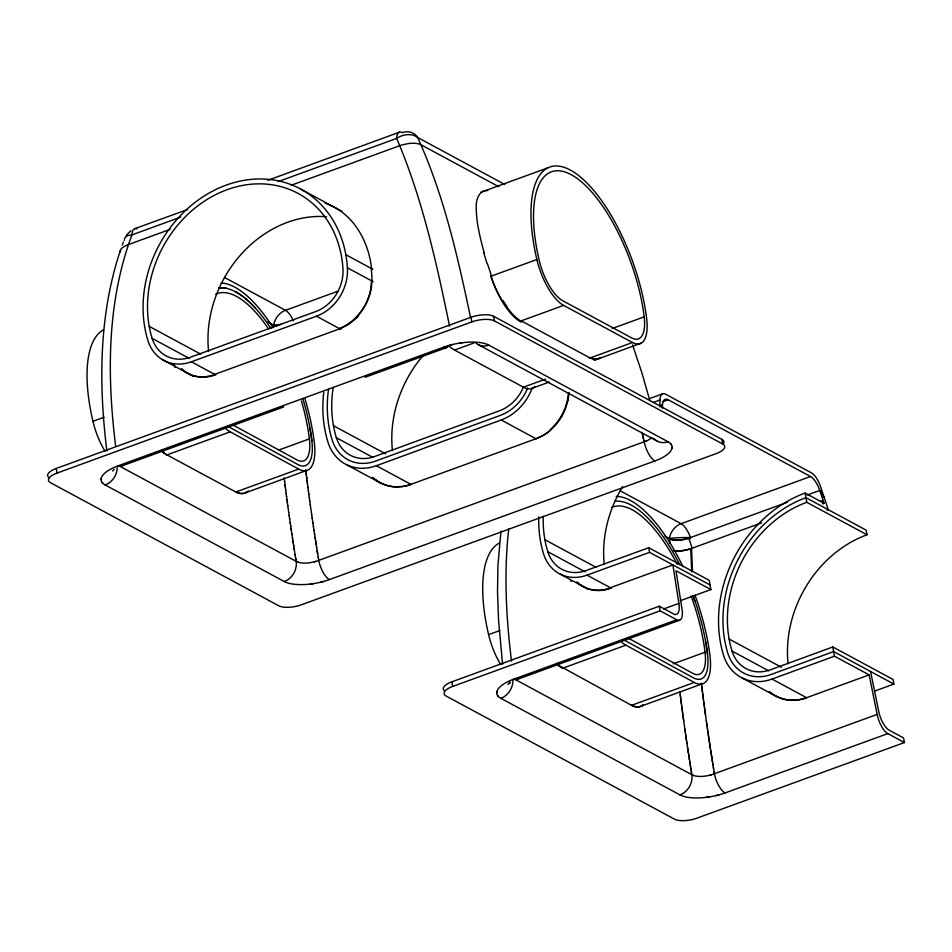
<?xml version="1.0" encoding="UTF-8"?>
<svg xmlns="http://www.w3.org/2000/svg" width="952" height="952" viewBox="0 0 952 952"><rect width="100%" height="100%" fill="white"/><g stroke="black" fill="none" stroke-linecap="round" stroke-linejoin="round"><path stroke-width="1.43" d="M101.091 479.594L101.209 478.404M672.1 447.19L671.969 448.297M659.831 406.861L659.962 399.995A16.838 6.604 70 0 1 665.662 394.235L811.342 472.787A16.838 6.604 70 0 1 820.553 486.591L828.288 509.725M662.402 408.313L662.437 405.6A16.838 6.604 70 0 1 668.137 399.745L810.521 476.524A16.838 6.604 70 0 1 819.779 490.447L824.099 503.299L805.094 493.053A121.332 101.924 -61.9 0 0 723.579 655.333A48.421 40.674 -61.9 0 0 772.036 679.062L806.594 697.697L869.14 674.897L877.137 714.417A16.838 6.604 70 0 0 887.823 733.611L904.4 742.56L903.567 737.943L889.311 730.255A16.838 6.604 70 0 1 878.636 711.096L870.556 671.493M569.034 392.629L567.928 400.661M508.737 528.931C503.751 572.878 506.095 617.324 511.522 661.116M500.978 531.204L497.944 565.143L497.515 591.93L498.539 620.061L502.537 664.139M669.565 543.39L670.315 538.963A16.113 5.986 -10.2 0 0 673.98 539.832L676.075 539.998A15.446 5.736 -10.2 0 0 688.724 538.154L690.414 537.594A16.838 6.604 70 0 0 681.144 523.671L620.121 490.768M170.241 229.325L128.52 244.533A17.053 6.331 -10.2 0 0 125.89 245.616L123.843 246.711A15.446 5.736 -10.2 0 0 122.034 248.02L120.975 249.174A15.077 5.605 -10.2 0 0 120.357 250.531L120.499 251.792M496.873 691.747L496.754 692.937M120.368 250.483C98.794 314.826 98.591 384.275 106.874 450.962M122.332 244.89L123.403 241.975M565.238 409.467L561.656 416.786M509.272 683.5L509.974 681.953M556.337 424.306L550.673 430.054A48.326 41.793 -67.3 0 1 543.318 435.278M126.188 235.489L130.805 230.705M112.657 471.026L114.24 469.265M358.499 315.981L356.107 318.432M507.928 684.405L509.903 682.608M599.367 358.107L598.32 358.833A43.268 15.744 65.3 0 1 590.002 357.702M247.306 491.648L247.211 491.72A48.338 20.159 74.3 0 1 243.652 493.445L240.082 493.541A48.314 20.087 73.8 0 1 235.81 491.97M642.969 704.992L642.874 705.075A48.338 20.159 74.3 0 1 639.316 706.801L635.746 706.884A48.314 20.087 73.8 0 1 631.473 705.313L558.455 665.293M509.13 683.429L509.808 682.941M543.33 435.314L536.262 438.67L410.931 484.354A48.314 41.769 -67.3 0 1 402.815 486.436L395.437 486.829A48.35 41.912 -69.1 0 1 387.369 485.615L379.872 482.664L373.374 478.309M646.836 440.752L645.777 441.192M399.471 132.185L267.81 180.309M323.751 392.272A121.332 101.924 -61.9 0 0 327.904 441.99A48.421 40.674 -61.9 0 0 376.361 465.718L501.204 419.987A48.421 40.674 -61.9 0 0 532.43 387.5M874.412 691.164L893.88 684.072L893.047 679.454L832.798 646.967L770.37 669.827A38.318 32.19 -61.9 0 1 732.028 651.049A111.217 93.427 -61.9 0 1 806.76 502.287L805.094 493.053M772.036 679.062L834.452 656.202L869.14 674.897M180.701 217.115L131.935 234.894A16.838 8.068 21 0 0 124.426 240.356M278.234 181.57L396.663 138.409A16.838 12.59 -24.6 0 1 417.678 137.493L504.822 184.486M291.264 185.224L399.769 145.68A17.053 6.331 -10.2 0 1 402.684 144.74L408.575 143.55A15.077 5.605 -10.2 0 1 411.776 143.276L414.453 143.288A15.446 5.736 -10.2 0 1 417.154 143.562L419.189 144.026A17.053 6.331 -10.2 0 1 420.962 144.752L498.836 186.747M480.962 192.221L547.733 167.885M338.043 291.169L285.481 310.328A16.838 14.173 -61.7 0 0 273.664 325.167L274.64 325.62A16.113 5.986 -10.2 0 0 276.532 326.179M347.409 267.798A116.275 97.842 -61.7 0 0 226.231 185.093A116.275 97.842 -61.7 0 0 147.905 340.507A43.364 36.497 -61.7 0 0 191.376 361.796L316.469 316.207A43.364 36.497 -61.7 0 0 347.409 267.798L373.136 281.661M214.7 374.374L339.793 328.785M104.982 451.165A43.364 17.017 70 0 1 92.939 421.308L104.066 417.262M490.97 276.247L536.868 259.515A116.275 45.625 70 0 1 570.343 170.051A116.275 45.625 70 0 1 646.658 318.706A43.364 17.017 70 0 1 632.449 342.518L589.336 358.238M49.099 477.749A16.838 6.259 -10.2 0 1 56.204 468.467L471.026 317.278A16.838 6.259 -10.2 0 1 493.6 316.29L721.866 439.372A16.838 6.259 -10.2 0 1 723.687 443.227M57.037 473.084L471.859 321.895A16.838 6.259 -10.2 0 1 494.421 320.907L722.699 443.989A16.838 6.259 -10.2 0 1 716.154 453.616L301.32 604.806A16.838 6.259 -10.2 0 1 278.757 605.793L50.48 482.712A16.838 6.259 -10.2 0 1 57.037 473.084L56.204 468.467M443.763 347.123A33.653 12.495 -10.2 0 1 478.059 342.351L480.546 342.649A33.641 12.495 -10.2 0 1 485.187 343.66L487.043 344.303A33.689 12.507 -10.2 0 1 488.876 345.148L667.983 441.716A33.665 12.507 -10.2 0 1 666.602 455.02L664.805 456.246A33.641 12.495 -10.2 0 1 660.271 458.721L657.844 459.804A33.689 12.507 -10.2 0 1 654.893 460.958L329.416 579.578A33.653 12.495 -10.2 0 1 295.12 584.35L292.633 584.052A33.641 12.495 -10.2 0 1 287.992 583.04L286.135 582.398A33.689 12.507 -10.2 0 1 284.303 581.553L105.196 484.973A33.653 12.495 -10.2 0 1 106.576 471.68L108.373 470.455A33.641 12.495 -10.2 0 1 112.907 467.979L115.335 466.897A33.689 12.507 -10.2 0 1 118.286 465.742L443.763 347.123A16.838 6.604 70 0 0 448.559 345.79M120.987 466.266L283.732 406.944M365.104 377.289L446.476 347.635M520.506 321.122L563.62 305.402L632.449 342.518M162.78 451.95L166.969 454.889L230.229 431.827L298.619 469.11A48.421 18.85 70.1 0 0 314.315 442.585A121.332 47.231 70.1 0 0 304.938 398.745M449.142 346.1A48.421 19.004 70 0 0 454.568 350.074L473.87 343.041M278.984 449.963L309.376 438.884A111.217 43.292 70.1 0 0 301.415 400.887M612.184 328.523L644.171 316.861A111.217 43.637 70 0 0 571.176 174.668A111.217 43.637 70 0 0 539.165 260.241A38.318 15.03 70 0 0 562.787 300.784L631.628 337.9A38.318 15.03 70 0 0 644.171 316.861M594.131 360.38L641.22 343.148M298.619 469.11L235.81 492.005L166.969 454.889M454.568 350.074L523.41 387.19L545.46 379.146M245.39 492.862L305.973 470.704M650.073 398.4L662.485 393.878M653.001 402.541L659.962 399.995M662.747 401.708L668.137 399.745M651.811 437.444A16.779 6.462 -7.6 0 1 650.109 438.955L649.204 439.55A16.803 6.474 -7.6 0 1 644.218 441.752L318.73 560.383A16.838 6.926 -11.1 0 1 310.864 562.561L309.436 562.775A16.779 6.878 -11.2 0 1 301.605 562.941L300.368 562.763A16.803 6.89 -11.2 0 1 296.179 561.359L119.559 466.135M810.521 476.524L681.144 523.671A16.838 14.173 -61.7 0 0 669.339 538.523L670.315 538.963M680.299 600.712L710.882 589.574L709.216 580.327L648.752 547.733L586.206 570.522A38.318 32.237 -61.7 0 1 547.805 551.708A111.217 93.594 -61.7 0 1 543.235 516.222M538.796 516.746A116.275 97.842 -61.7 0 0 543.568 553.85A43.364 36.497 -61.7 0 0 587.039 575.139L649.585 552.35L710.049 584.944M665.008 536.19L670.22 538.999A15.113 5.617 -10.2 0 0 671.791 539.641L673.516 540.046A13.483 5.01 -10.2 0 0 675.932 540.296L678.264 540.296A13.102 4.867 -10.2 0 0 681.049 540.058L686.13 539.034A15.101 5.605 -10.2 0 0 688.784 538.189L787.435 502.239M807.236 495.016L819.779 490.447L821.064 491.137L822.826 496.361L824.123 497.051M674.456 551.018L675.872 551.125A15.137 5.629 -10.2 0 0 678.895 551.125L681.739 550.875A15.506 5.76 -10.2 0 0 685 550.339L687.82 549.661A17.053 6.331 -10.2 0 0 690.736 548.733L761.755 522.838M820.434 501.454L823.159 500.466M610.363 587.717L672.909 564.929L678.871 603.389A16.838 6.604 70 0 1 673.54 613.909L659.284 606.222L451.867 681.811A16.838 6.259 -10.2 0 0 444.286 690.736M500.657 664.508A43.364 17.017 70 0 1 488.602 634.651L499.729 630.605M663.568 608.959L678.871 603.389M904.4 742.56L696.983 818.149A16.838 6.259 -10.2 0 1 674.421 819.136L446.155 696.055A16.838 6.259 -10.2 0 1 452.7 686.428L660.117 610.839L676.693 619.776A16.838 6.604 70 0 0 682.025 609.209L675.991 570.748L710.882 589.574M887.823 733.611L725.079 792.933A33.653 12.495 -10.2 0 1 690.783 797.705L688.308 797.395A33.641 12.495 -10.2 0 1 683.667 796.384L681.799 795.741A33.689 12.507 -10.2 0 1 679.966 794.896L500.871 698.328A33.653 12.495 -10.2 0 1 502.239 685.023L504.036 683.798A33.641 12.495 -10.2 0 1 508.57 681.323L511.01 680.24A33.689 12.507 -10.2 0 1 513.949 679.085L676.693 619.776M516.662 679.609L679.395 620.299M562.644 668.233L625.904 645.17L694.282 682.465A48.421 18.85 70.1 0 0 709.99 655.928A121.332 47.231 70.1 0 0 694.996 595.178M673.266 663.806L705.039 652.227A111.217 43.292 70.1 0 0 691.152 596.154M631.473 705.349L694.282 682.465M641.053 706.206L701.648 684.048M515.222 679.478L691.842 774.714A16.803 6.89 -11.2 0 0 696.031 776.106L697.281 776.285A16.779 6.878 -11.2 0 0 705.004 776.13L706.539 775.904A16.838 6.926 -11.1 0 0 714.393 773.726L877.137 714.417M134.732 228.67L187.687 209.476M533.191 387.892L549.328 382.038M315.755 561.418L314.386 561.799M711.43 774.761L710.049 775.154M449.737 345.219L452.7 344.457M323.454 581.482L320.479 582.243M719.117 794.825L716.142 795.586M459.542 343.113L462.612 342.684M313.636 583.588L310.566 584.016M709.299 796.931L706.229 797.359M487.852 190.567C478.547 189.722 475.822 200.67 476.226 207.952C476.381 223.244 480.224 238.202 484.199 252.875M770.156 692.556L776.392 696.436L783.044 698.947A48.35 41.912 -69.1 0 0 791.1 700.22L798.478 699.768A48.314 41.769 -67.3 0 0 806.594 697.721M276.52 326.405L276.128 326.298A15.113 5.617 -10.2 0 1 274.557 325.655L267.655 321.931M298.035 562.192L297.095 561.835M693.699 775.535L692.758 775.178M325.025 203.038L333.64 206.846M586.539 588.074L581.232 585.397M300.725 189.103L341.887 211.296M521.232 320.86L590.073 357.976M661.164 404.909L662.437 405.6M806.76 502.287L867.01 534.774A111.217 93.594 -61.7 0 0 788.089 663.746M345.826 254.72L372.851 269.285M477.975 344.505L657.082 441.073M316.469 316.207L340.911 329.392M501.204 419.987L536.024 438.765M224.458 277.425L285.481 310.328A16.838 6.604 70 0 1 293.406 320.824M688.748 538.166L690.069 538.88M893.88 684.072L833.619 651.584L771.203 674.444A43.364 36.426 -61.9 0 1 727.804 653.191A116.275 97.675 -61.9 0 1 805.928 497.67L866.189 530.157L867.01 534.774M149.226 326.369L200.694 354.12M333.462 425.711L385.679 453.878M544.901 539.725L596.357 567.463M729.125 639.054L781.354 667.221M152.13 338.365A38.318 32.237 -61.7 0 0 190.543 357.178L315.636 311.59A38.318 32.237 -61.7 0 0 342.97 268.821A111.217 93.594 -61.7 0 0 227.064 189.71A111.217 93.594 -61.7 0 0 152.13 338.365L189.436 358.488M333.093 388.095A111.217 93.427 -61.9 0 0 336.365 437.706L372.922 457.412M547.805 551.708L585.111 571.831M732.028 651.049L768.585 670.767M191.376 361.796L215.818 374.981M587.039 575.139L611.481 588.324M376.361 465.718L410.931 484.354M560.395 574.235L588.693 589.49M162.149 359.475L193.696 376.504M776.392 696.436L742.334 678.074M346.671 464.731L380.717 483.092M628.106 638.054L692.616 673.231A38.318 14.911 70.1 0 0 705.039 652.227M233.74 425.413L296.953 459.875A38.318 14.911 70.1 0 0 309.376 438.884M227.992 426.365A43.364 16.886 70.1 0 0 229.408 427.21L297.786 464.493A43.364 16.886 70.1 0 0 311.851 440.728A116.192 45.149 70.1 0 0 309.852 428.091M334.152 207.131C356.762 219.21 369.174 244.521 371.649 269.273M769.775 692.259L769.037 691.652M670.541 443.596L671.327 444.608M498.253 696.376L497.515 695.436M102.637 483.092L101.888 482.152M506.726 306.247L502.989 300.499M632.556 344.933L641.66 372.101L649.859 400.661M491.541 276.032L487.388 263.537M688.796 538.189L692.163 548.209A18.778 6.973 -10.2 0 1 688.962 549.233L682.536 550.542A16.767 6.224 -10.2 0 1 678.859 550.863L675.979 550.863A17.148 6.366 -10.2 0 1 673.469 550.637M642.017 432.339L644.207 441.752A16.838 6.604 70 0 0 654.893 460.958M642.314 433.612L642.695 435.243M643.088 436.861L643.457 438.491M643.838 440.122L644.207 441.752M470.562 317.54C457.65 256.362 443.739 194.636 417.678 137.493A16.838 14.173 -61.7 0 0 402.363 132.649A16.838 6.604 70 0 0 396.663 138.409C422.343 198.385 436.433 262.49 449.57 326.143M832.798 646.967L834.452 656.202M721.866 439.372L722.699 443.989M648.752 547.733L649.585 552.35M659.284 606.222L660.117 610.839M493.6 316.29L494.421 320.907M471.026 317.278L471.859 321.895M451.867 681.811L452.7 686.428M725.079 792.933A16.838 6.604 70 0 1 714.393 773.726L710.311 747.903M714.119 772.06L714.393 773.726M691.319 771.501L691.842 774.714A16.838 14.173 -61.7 0 1 679.966 794.896M318.182 557.039L318.73 560.383A16.838 6.604 70 0 0 329.416 579.578M295.655 558.146L296.179 561.359A16.838 14.173 -61.7 0 1 284.303 581.553M713.31 767.038L713.583 768.716M690.759 768.026L691.033 769.704M691.568 773.048L687.772 748.891M317.171 550.732L317.682 553.945M318.206 557.17L316.576 546.995M295.096 554.683L295.905 559.693M712.239 760.339L712.512 762.016M712.774 763.694L713.048 765.372M690.236 764.682L690.497 766.36M294.108 548.483L295.132 554.933M711.977 758.661L711.192 753.615M689.7 761.326L689.962 763.004M315.79 541.95L316.659 547.507M293.609 545.258L294.299 549.661M688.653 754.603L688.915 756.281M689.177 757.971L689.438 759.648M315.136 537.797L315.647 541.045M315.528 540.272L316.147 544.27M292.99 541.248L293.24 542.938M293.775 546.305L292.466 537.88M710.144 746.868L710.406 748.558M710.668 750.247L710.93 751.925M688.129 751.223L688.391 752.913M314.481 533.513L315.267 538.582M709.752 744.214L709.062 739.68M709.633 743.476L709.966 745.654M709.894 745.178L710.275 747.701M687.522 747.249L687.879 749.533M313.97 530.133L314.612 534.358M291.859 533.905L292.609 538.784M709.311 741.334L709.502 742.572M686.856 742.774L687.618 747.844M313.398 526.337L314.017 530.454M291.955 534.5L290.681 526.028M708.455 735.551L708.871 738.395M708.812 738.026L709.121 740.085M686.666 741.489L686.047 737.36M686.594 741.072L686.975 743.56M312.78 522.196L313.458 526.742M291.122 528.979L291.3 530.204M707.836 731.386L708.121 733.29M708.086 733.052L708.371 734.992M708.324 734.718L708.621 736.693M686.094 737.669L685.571 734.04M686.178 738.193L686.416 739.835M312.173 518.043L312.946 523.35M290.181 522.624L290.753 526.492M707.348 728.042L707.622 729.875M707.598 729.72L707.871 731.576M685.321 732.374L685.595 734.266M685.809 735.706L685.928 736.527M311.685 514.699L312.197 518.233M289.658 519.018L290.265 523.183M706.336 720.938L707.122 726.459M707.11 726.376L707.372 728.173M684.845 729.03L685.107 730.862M685.083 730.696L685.357 732.564M311.709 514.818L310.245 504.536M289.182 515.687L289.682 519.221M706.634 723.032L706.884 724.746M684.857 729.149L683.655 720.581M288.706 512.343L289.194 515.805M706.396 721.318L705.432 714.44M288.706 512.378L287.754 505.524M705.515 715.035L705.194 712.715M683.548 719.819L683.322 718.129M683.726 721.081L683.143 716.856M309.769 501.097L310.257 504.643M705.111 712.06L704.873 710.37M705.337 713.762L704.647 708.669M682.953 715.428L683.191 717.142M309.293 497.646L309.793 501.264M287.29 502.073L287.801 505.833M704.492 707.538L704.73 709.276M682.632 713.048L682.739 713.893M683.036 716.011L682.179 709.657M308.829 494.195L309.329 497.872M286.969 499.705L287.361 502.668M704.04 704.087L704.302 706.11M704.266 705.813L704.528 707.824M682.406 711.346L682.513 712.203M308.365 490.744L308.865 494.469M286.504 496.301L287.052 500.359M703.576 700.624L703.849 702.683M703.802 702.35L704.075 704.397M681.799 706.801L682.06 708.8M682.025 708.526L682.251 710.251M307.912 487.269L308.412 491.053M286.135 493.445L286.588 496.908M703.397 699.256L701.446 683.679M703.623 700.969L702.683 693.675M681.62 705.384L681.132 701.6M681.572 705.063L681.834 707.086M307.46 483.806L307.96 487.626M285.683 489.994L286.171 493.743M680.906 699.863L681.394 703.671M307.068 480.76L307.508 484.199M285.243 486.52L285.731 490.328M680.692 698.125L680.954 700.244M306.639 477.297L307.234 482.069M285.017 484.782L285.291 486.9M702.469 691.937L701.814 686.701M680.252 694.651L680.739 698.53M680.525 696.804L679.883 691.616M306.794 478.582L305.77 470.336M284.589 481.307L285.065 485.187M306.139 473.358L306.365 475.107M284.16 477.821L284.636 481.748M701.386 683.203L701.6 684.952M305.723 469.86L305.925 471.609M115.656 446.202C106.91 375.826 106.767 302.129 131.935 234.894A16.838 6.604 70 0 1 137.04 228.861M691.699 571.878L690.736 548.733M563.62 305.402A43.364 17.017 70 0 1 536.868 259.515M208.619 351.466A111.217 93.594 -61.7 0 1 326.572 216.711M336.365 437.706A38.318 32.19 -61.9 0 0 374.707 456.484L499.55 410.752A38.318 32.19 -61.9 0 0 523.481 387.012M392.438 450.582A111.217 93.594 -61.7 0 1 423.081 355.572M328.523 389.368A116.275 97.675 -61.9 0 0 332.129 439.848A43.364 36.426 -61.9 0 0 375.54 461.101L500.383 415.37A43.364 36.426 -61.9 0 0 527.658 388.047M229.408 427.21A43.364 16.886 70.1 0 1 227.659 426.139M92.939 421.308A116.275 45.625 70 0 1 103.518 329.82M270.915 328.476A116.263 45.256 70 0 0 218.52 288.075A116.263 45.268 70.1 0 1 226.79 288.385M302.843 398.662A116.263 45.256 70 0 1 311.875 440.681M235.906 291.943A116.263 45.268 70.1 0 1 255.481 308.198M215.723 294.204A111.217 43.292 70.1 0 1 268.595 328.999M273.664 325.167A16.838 1.487 -0.8 0 1 281.387 324.453M486.865 263.05A117.227 25.204 66.7 0 1 483.664 252.28M521.601 322.169A43.411 15.863 66 0 1 490.887 275.794M502.644 301.415A43.554 14.744 64.9 0 1 490.732 275.723M221.126 283.018A121.332 47.231 70.1 0 1 273.141 327.762M535.167 386.31A48.421 19.004 70 0 1 523.41 387.19M230.229 431.827A48.421 18.85 70.1 0 1 226.231 429.066M248.401 490.923A48.338 20.099 73.8 0 1 235.775 491.613M166.993 455.068A48.326 20.313 74.2 0 1 161.388 450.95M175.251 367.044A48.528 39.246 -54.1 0 1 173.573 363.819M175.12 367.127A48.635 39.365 -51.4 0 1 173.419 363.926M410.943 484.425A48.326 41.828 -67.9 0 1 395.437 486.865A48.362 41.924 -70.3 0 1 381.157 483.283M381.181 483.247A48.528 41.686 -74.7 0 1 372.494 477.297M550.637 430.007A48.326 41.757 -67.1 0 1 536.012 438.705M568.475 392.914A48.469 42.066 -67.8 0 1 550.315 429.542M600.188 357.833A43.411 16.827 62.2 0 1 589.907 357.405M521.327 321.217A43.28 15.815 66 0 1 506.642 306.687M214.795 375.088A43.411 35.319 -56.7 0 1 181.618 368.864M214.724 374.553A43.28 35.212 -56.7 0 1 190.852 374.767L185.557 372.053A43.554 35.153 -53.5 0 1 181.713 369.043M371.423 281.911A43.411 33.546 -57.1 0 1 339.757 328.488M356 318.301A43.268 34.915 -56.2 0 1 339.769 328.654M371.316 269.416A116.644 84.311 -62.3 0 1 371.982 281.364M371.744 281.84A43.483 33.606 -57.1 0 1 358.13 315.588M561.537 416.702A48.373 42.186 -68.2 0 1 556.242 424.211M567.785 400.637A48.528 42.923 -68.8 0 1 565.095 409.419M600.105 357.75A43.483 16.85 62.2 0 1 599.439 358.238M162.768 451.284A48.326 19.79 73.4 0 1 161.566 450.141M117.239 467.646A16.838 14.173 -61.7 0 1 105.196 484.973M122.653 465.111A16.838 6.604 70 0 1 118.286 465.742M667.983 441.716A16.838 14.173 -61.7 0 1 653.774 438.372M488.876 345.148A16.838 14.173 -61.7 0 1 475.655 342.827M624.131 640.006A43.364 16.886 70.1 0 0 625.071 640.553L693.449 677.848A43.364 16.886 70.1 0 0 707.514 654.072A116.263 45.268 70.1 0 0 705.587 641.386M488.602 634.651A116.275 45.625 70 0 1 499.181 543.164M651.12 521.517A116.287 45.268 70.1 0 1 679.788 564.822M707.514 654.083A116.287 45.268 70.1 0 0 695.055 601.247A116.263 45.268 70.1 0 0 692.996 595.452M614.778 501.323A116.263 45.268 70.1 0 1 622.525 501.752A116.287 45.268 70.1 0 1 641.243 511.974A116.263 45.268 70.1 0 1 651.18 521.589M693.032 595.904A116.263 45.113 70.1 0 1 694.924 601.271M611.922 507.321A111.217 43.292 70.1 0 1 677.241 564.334M616.17 496.349A121.332 47.231 70.1 0 1 682.965 566.666M625.904 645.17A48.421 18.85 70.1 0 1 621.894 642.41M643.112 705.087A48.338 20.099 73.8 0 1 631.438 704.968M562.656 668.423A48.326 20.313 74.2 0 1 557.051 664.294M571.39 581.172A48.528 39.246 -54.1 0 1 571.152 580.779M806.606 697.78A48.326 41.828 -67.9 0 1 791.1 700.22M769.252 691.604A48.528 41.686 -74.7 0 0 776.844 696.59A48.362 41.924 -70.3 0 0 791.1 700.255M822.659 503.691A115.513 105.91 81.4 0 1 824.063 503.18A114.573 105.053 81.4 0 0 822.873 503.739M610.458 588.431A43.411 35.319 -56.7 0 1 576.995 581.934M610.387 587.908A43.28 35.212 -56.7 0 1 586.515 588.11M692.485 570.486A419.88 122.701 87.1 0 1 691.58 548.852M581.208 585.444A43.554 35.153 -53.5 0 1 577.959 582.922M558.443 664.627A48.326 19.79 73.4 0 1 556.968 663.223M571.26 581.232A48.635 39.365 -51.4 0 1 571.021 580.851M512.878 679.526A16.838 14.173 -61.7 0 1 500.871 698.328M518.316 678.455A16.838 6.604 70 0 1 513.949 679.085M827.062 510.117A110.706 101.376 83.5 0 1 828.252 509.677M669.339 538.523A16.838 1.487 -0.8 0 1 690.414 537.594M604.258 564.631A111.217 93.594 -61.7 0 1 622.691 486.615"/></g></svg>
